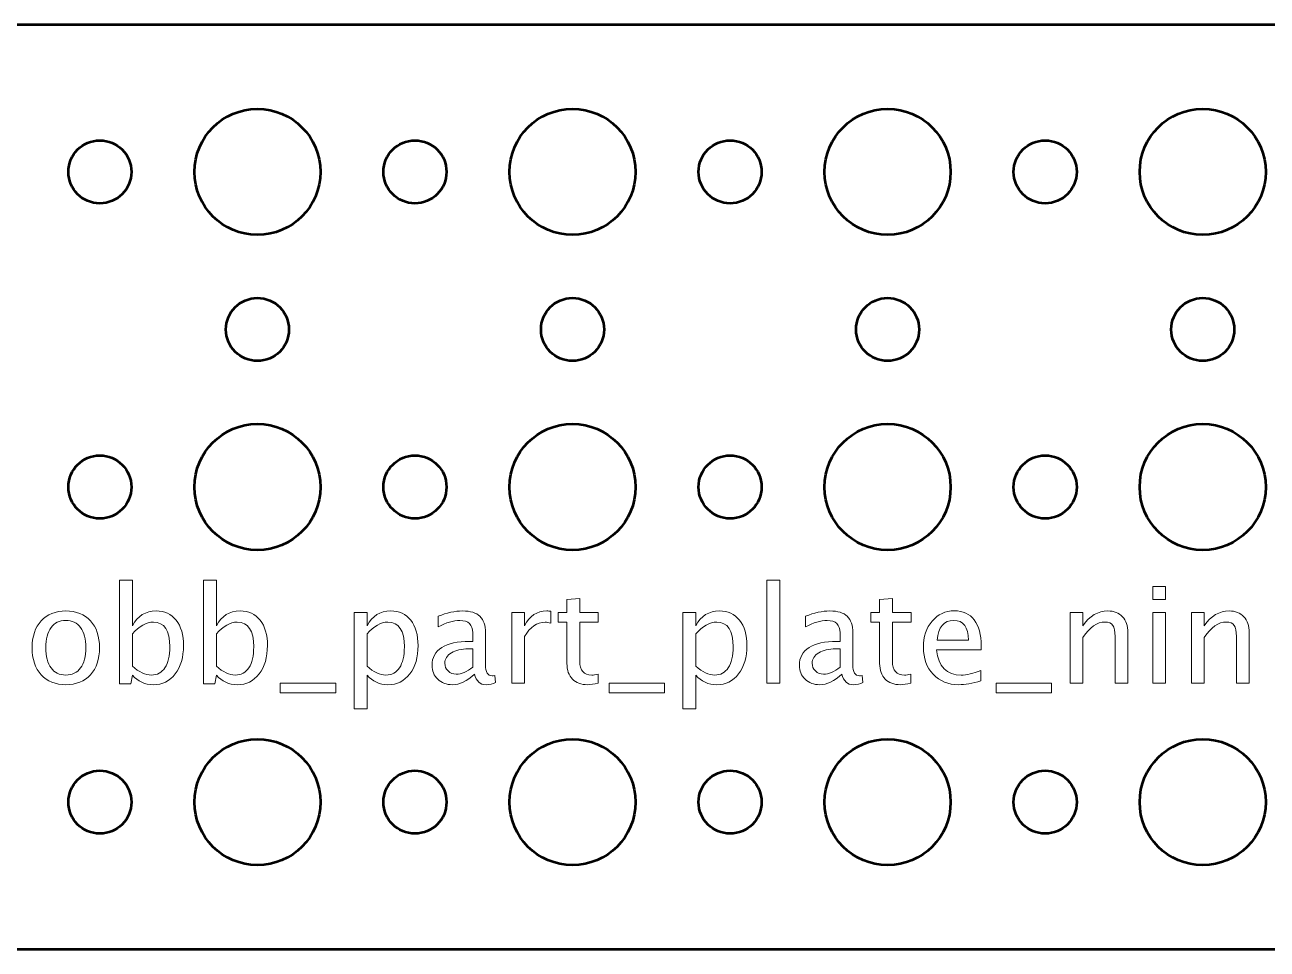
# Model space of a CAD drawing. Header units: centimetres. Extents: x -24.1 to 24.1, y -2.2 to 2.2.
# Drawn here: x -5.61 to 0.31, y -2.2 to 2.2 of the extents above; entities that cross this region are included whole.
import ezdxf

# ---------------------------------------------------------------- set-up
doc = ezdxf.new("R2010")
doc.units = ezdxf.units.CM
doc.header["$MEASUREMENT"] = 0
doc.layers.add('Layer 1', color=7, linetype='Continuous')

msp = doc.modelspace()

# ---------------------------------------------------------------- linework, layer by layer
at = {"layer": 'Layer 1', "lineweight": 53}
for centre, major_axis in [((-4.49999, 1.49999), (0, 0.30001)), ((-2.99999, 1.49999), (0, 0.30001)), ((-1.49999, 1.49999), (0, 0.30001)), ((0.00001, 1.49999), (0, 0.30001)), ((-5.25, 1.5), (0, 0.15)), ((-3.75, 1.5), (0, 0.15)), ((-2.25, 1.5), (0, 0.15)), ((-0.75, 1.5), (0, 0.15)), ((-4.5, 0.75), (0, 0.15)), ((-3, 0.75), (0, 0.15)), ((-1.5, 0.75), (0, 0.15)), ((0, 0.75), (0, 0.15)), ((-4.49999, -0.00001), (0, 0.30001)), ((-2.99999, -0.00001), (0, 0.30001)), ((-1.49999, -0.00001), (0, 0.30001)), ((0.00001, -0.00001), (0, 0.30001)), ((-5.25, 0), (0, 0.15)), ((-3.75, 0), (0, 0.15)), ((-2.25, 0), (0, 0.15)), ((-0.75, 0), (0, 0.15)), ((-4.49999, -1.50001), (0, 0.30001)), ((-2.99999, -1.50001), (0, 0.30001)), ((-1.49999, -1.50001), (0, 0.30001)), ((0.00001, -1.50001), (0, 0.30001)), ((-5.25, -1.5), (0, 0.15)), ((-3.75, -1.5), (0, 0.15)), ((-2.25, -1.5), (0, 0.15)), ((-0.75, -1.5), (0, 0.15))]:
    msp.add_ellipse(centre, major_axis=major_axis, ratio=1, dxfattribs=at)
msp.add_open_spline([(-23.95, -1.7), (-23.95, -1.7), (-23.95, 1.7), (-23.95, 1.7), (-23.95, 1.7), (-23.95, 1.97614), (-23.72614, 2.2), (-23.45, 2.2), (-23.45, 2.2), (-23.45, 2.2), (23.45, 2.2), (23.45, 2.2), (23.45, 2.2), (23.72614, 2.2), (23.95, 1.97614), (23.95, 1.7), (23.95, 1.7), (23.95, 1.7), (23.95, -1.7), (23.95, -1.7), (23.95, -1.7), (23.95, -1.97614), (23.72614, -2.2), (23.45, -2.2), (23.45, -2.2), (23.45, -2.2), (-23.45, -2.2), (-23.45, -2.2), (-23.45, -2.2), (-23.72614, -2.2), (-23.95, -1.97614), (-23.95, -1.7)], degree=3, knots=[0, 0, 0, 0, 0.1111111, 0.1111111, 0.1111111, 0.1111111, 0.2222222, 0.2222222, 0.2222222, 0.2222222, 0.3333333, 0.3333333, 0.3333333, 0.3333333, 0.4444444, 0.4444444, 0.4444444, 0.4444444, 0.5555556, 0.5555556, 0.5555556, 0.5555556, 0.6666667, 0.6666667, 0.6666667, 0.6666667, 0.7777778, 0.7777778, 0.7777778, 0.7777778, 1, 1, 1, 1], dxfattribs=at)
at = {"layer": 'Layer 1', "color": 5, "lineweight": 9}
for points, knots in [([(-5.15605, -0.93733), (-5.15605, -0.93733), (-5.15605, -0.44393), (-5.15605, -0.44393), (-5.15605, -0.44393), (-5.15605, -0.44393), (-5.09509, -0.44393), (-5.09509, -0.44393), (-5.09509, -0.44393), (-5.09509, -0.44393), (-5.09509, -0.66058), (-5.09509, -0.66058), (-5.09509, -0.66058), (-5.07011, -0.61348), (-5.03254, -0.58998), (-4.98248, -0.58998), (-4.98248, -0.58998), (-4.94195, -0.58998), (-4.91009, -0.6047), (-4.88681, -0.63422), (-4.88681, -0.63422), (-4.86353, -0.66375), (-4.85188, -0.70407), (-4.85188, -0.75519), (-4.85188, -0.75519), (-4.85188, -0.81086), (-4.86511, -0.85584), (-4.89147, -0.88992), (-4.89147, -0.88992), (-4.91782, -0.9241), (-4.95253, -0.94114), (-4.9955, -0.94114), (-4.9955, -0.94114), (-5.0354, -0.94114), (-5.06863, -0.9259), (-5.09509, -0.89531), (-5.09509, -0.89531), (-5.09509, -0.89531), (-5.1025, -0.93733), (-5.1025, -0.93733), (-5.1025, -0.93733), (-5.1025, -0.93733), (-5.15605, -0.93733), (-5.15605, -0.93733)], [0, 0, 0, 0, 0.0833333, 0.0833333, 0.0833333, 0.0833333, 0.1666667, 0.1666667, 0.1666667, 0.1666667, 0.25, 0.25, 0.25, 0.25, 0.3333333, 0.3333333, 0.3333333, 0.3333333, 0.4166667, 0.4166667, 0.4166667, 0.4166667, 0.5, 0.5, 0.5, 0.5, 0.5833333, 0.5833333, 0.5833333, 0.5833333, 0.6666667, 0.6666667, 0.6666667, 0.6666667, 0.75, 0.75, 0.75, 0.75, 0.8333333, 0.8333333, 0.8333333, 0.8333333, 1, 1, 1, 1]), ([(-4.75642, -0.93733), (-4.75642, -0.93733), (-4.75642, -0.44393), (-4.75642, -0.44393), (-4.75642, -0.44393), (-4.75642, -0.44393), (-4.69546, -0.44393), (-4.69546, -0.44393), (-4.69546, -0.44393), (-4.69546, -0.44393), (-4.69546, -0.66058), (-4.69546, -0.66058), (-4.69546, -0.66058), (-4.67048, -0.61348), (-4.63291, -0.58998), (-4.58285, -0.58998), (-4.58285, -0.58998), (-4.54232, -0.58998), (-4.51046, -0.6047), (-4.48718, -0.63422), (-4.48718, -0.63422), (-4.4639, -0.66375), (-4.45225, -0.70407), (-4.45225, -0.75519), (-4.45225, -0.75519), (-4.45225, -0.81086), (-4.46548, -0.85584), (-4.49184, -0.88992), (-4.49184, -0.88992), (-4.51819, -0.9241), (-4.5529, -0.94114), (-4.59587, -0.94114), (-4.59587, -0.94114), (-4.63577, -0.94114), (-4.669, -0.9259), (-4.69546, -0.89531), (-4.69546, -0.89531), (-4.69546, -0.89531), (-4.70287, -0.93733), (-4.70287, -0.93733), (-4.70287, -0.93733), (-4.70287, -0.93733), (-4.75642, -0.93733), (-4.75642, -0.93733)], [0, 0, 0, 0, 0.0833333, 0.0833333, 0.0833333, 0.0833333, 0.1666667, 0.1666667, 0.1666667, 0.1666667, 0.25, 0.25, 0.25, 0.25, 0.3333333, 0.3333333, 0.3333333, 0.3333333, 0.4166667, 0.4166667, 0.4166667, 0.4166667, 0.5, 0.5, 0.5, 0.5, 0.5833333, 0.5833333, 0.5833333, 0.5833333, 0.6666667, 0.6666667, 0.6666667, 0.6666667, 0.75, 0.75, 0.75, 0.75, 0.8333333, 0.8333333, 0.8333333, 0.8333333, 1, 1, 1, 1]), ([(-2.07459, -0.93352), (-2.07459, -0.93352), (-2.07459, -0.44393), (-2.07459, -0.44393), (-2.07459, -0.44393), (-2.07459, -0.44393), (-2.01363, -0.44393), (-2.01363, -0.44393), (-2.01363, -0.44393), (-2.01363, -0.44393), (-2.01363, -0.93352), (-2.01363, -0.93352), (-2.01363, -0.93352), (-2.01363, -0.93352), (-2.07459, -0.93352), (-2.07459, -0.93352)], [0, 0, 0, 0, 0.2, 0.2, 0.2, 0.2, 0.4, 0.4, 0.4, 0.4, 0.6, 0.6, 0.6, 0.6, 1, 1, 1, 1]), ([(-2.87871, -0.93341), (-2.89755, -0.9386), (-2.91396, -0.94114), (-2.92782, -0.94114), (-2.92782, -0.94114), (-2.95894, -0.94114), (-2.98317, -0.93225), (-3.00053, -0.91447), (-3.00053, -0.91447), (-3.01799, -0.89669), (-3.02667, -0.87203), (-3.02667, -0.84039), (-3.02667, -0.84039), (-3.02667, -0.84039), (-3.02667, -0.64269), (-3.02667, -0.64269), (-3.02667, -0.64269), (-3.02667, -0.64269), (-3.06879, -0.64269), (-3.06879, -0.64269), (-3.06879, -0.64269), (-3.06879, -0.64269), (-3.06879, -0.59697), (-3.06879, -0.59697), (-3.06879, -0.59697), (-3.06879, -0.59697), (-3.02667, -0.59697), (-3.02667, -0.59697), (-3.02667, -0.59697), (-3.02667, -0.59697), (-3.02667, -0.53612), (-3.02667, -0.53612), (-3.02667, -0.53612), (-3.02667, -0.53612), (-2.96571, -0.53029), (-2.96571, -0.53029), (-2.96571, -0.53029), (-2.96571, -0.53029), (-2.96571, -0.59697), (-2.96571, -0.59697), (-2.96571, -0.59697), (-2.96571, -0.59697), (-2.87744, -0.59697), (-2.87744, -0.59697), (-2.87744, -0.59697), (-2.87744, -0.59697), (-2.87744, -0.64269), (-2.87744, -0.64269), (-2.87744, -0.64269), (-2.87744, -0.64269), (-2.96571, -0.64269), (-2.96571, -0.64269), (-2.96571, -0.64269), (-2.96571, -0.64269), (-2.96571, -0.82938), (-2.96571, -0.82938), (-2.96571, -0.82938), (-2.96571, -0.87341), (-2.94655, -0.89542), (-2.90835, -0.89542), (-2.90835, -0.89542), (-2.9002, -0.89542), (-2.89036, -0.89404), (-2.87871, -0.8914), (-2.87871, -0.8914), (-2.87871, -0.8914), (-2.87871, -0.93341), (-2.87871, -0.93341)], [0, 0, 0, 0, 0.0555556, 0.0555556, 0.0555556, 0.0555556, 0.1111111, 0.1111111, 0.1111111, 0.1111111, 0.1666667, 0.1666667, 0.1666667, 0.1666667, 0.2222222, 0.2222222, 0.2222222, 0.2222222, 0.2777778, 0.2777778, 0.2777778, 0.2777778, 0.3333333, 0.3333333, 0.3333333, 0.3333333, 0.3888889, 0.3888889, 0.3888889, 0.3888889, 0.4444444, 0.4444444, 0.4444444, 0.4444444, 0.5, 0.5, 0.5, 0.5, 0.5555556, 0.5555556, 0.5555556, 0.5555556, 0.6111111, 0.6111111, 0.6111111, 0.6111111, 0.6666667, 0.6666667, 0.6666667, 0.6666667, 0.7222222, 0.7222222, 0.7222222, 0.7222222, 0.7777778, 0.7777778, 0.7777778, 0.7777778, 0.8333333, 0.8333333, 0.8333333, 0.8333333, 0.8888889, 0.8888889, 0.8888889, 0.8888889, 1, 1, 1, 1]), ([(-1.38994, -0.93341), (-1.40878, -0.9386), (-1.42519, -0.94114), (-1.43905, -0.94114), (-1.43905, -0.94114), (-1.47017, -0.94114), (-1.4944, -0.93225), (-1.51176, -0.91447), (-1.51176, -0.91447), (-1.52922, -0.89669), (-1.5379, -0.87203), (-1.5379, -0.84039), (-1.5379, -0.84039), (-1.5379, -0.84039), (-1.5379, -0.64269), (-1.5379, -0.64269), (-1.5379, -0.64269), (-1.5379, -0.64269), (-1.58002, -0.64269), (-1.58002, -0.64269), (-1.58002, -0.64269), (-1.58002, -0.64269), (-1.58002, -0.59697), (-1.58002, -0.59697), (-1.58002, -0.59697), (-1.58002, -0.59697), (-1.5379, -0.59697), (-1.5379, -0.59697), (-1.5379, -0.59697), (-1.5379, -0.59697), (-1.5379, -0.53612), (-1.5379, -0.53612), (-1.5379, -0.53612), (-1.5379, -0.53612), (-1.47694, -0.53029), (-1.47694, -0.53029), (-1.47694, -0.53029), (-1.47694, -0.53029), (-1.47694, -0.59697), (-1.47694, -0.59697), (-1.47694, -0.59697), (-1.47694, -0.59697), (-1.38867, -0.59697), (-1.38867, -0.59697), (-1.38867, -0.59697), (-1.38867, -0.59697), (-1.38867, -0.64269), (-1.38867, -0.64269), (-1.38867, -0.64269), (-1.38867, -0.64269), (-1.47694, -0.64269), (-1.47694, -0.64269), (-1.47694, -0.64269), (-1.47694, -0.64269), (-1.47694, -0.82938), (-1.47694, -0.82938), (-1.47694, -0.82938), (-1.47694, -0.87341), (-1.45778, -0.89542), (-1.41958, -0.89542), (-1.41958, -0.89542), (-1.41143, -0.89542), (-1.40159, -0.89404), (-1.38994, -0.8914), (-1.38994, -0.8914), (-1.38994, -0.8914), (-1.38994, -0.93341), (-1.38994, -0.93341)], [0, 0, 0, 0, 0.0555556, 0.0555556, 0.0555556, 0.0555556, 0.1111111, 0.1111111, 0.1111111, 0.1111111, 0.1666667, 0.1666667, 0.1666667, 0.1666667, 0.2222222, 0.2222222, 0.2222222, 0.2222222, 0.2777778, 0.2777778, 0.2777778, 0.2777778, 0.3333333, 0.3333333, 0.3333333, 0.3333333, 0.3888889, 0.3888889, 0.3888889, 0.3888889, 0.4444444, 0.4444444, 0.4444444, 0.4444444, 0.5, 0.5, 0.5, 0.5, 0.5555556, 0.5555556, 0.5555556, 0.5555556, 0.6111111, 0.6111111, 0.6111111, 0.6111111, 0.6666667, 0.6666667, 0.6666667, 0.6666667, 0.7222222, 0.7222222, 0.7222222, 0.7222222, 0.7777778, 0.7777778, 0.7777778, 0.7777778, 0.8333333, 0.8333333, 0.8333333, 0.8333333, 0.8888889, 0.8888889, 0.8888889, 0.8888889, 1, 1, 1, 1]), ([(-0.23753, -0.53537), (-0.23753, -0.53537), (-0.23753, -0.47441), (-0.23753, -0.47441), (-0.23753, -0.47441), (-0.23753, -0.47441), (-0.17657, -0.47441), (-0.17657, -0.47441), (-0.17657, -0.47441), (-0.17657, -0.47441), (-0.17657, -0.53537), (-0.17657, -0.53537), (-0.17657, -0.53537), (-0.17657, -0.53537), (-0.23753, -0.53537), (-0.23753, -0.53537)], [0, 0, 0, 0, 0.2, 0.2, 0.2, 0.2, 0.4, 0.4, 0.4, 0.4, 0.6, 0.6, 0.6, 0.6, 1, 1, 1, 1]), ([(-5.41216, -0.94114), (-5.46159, -0.94114), (-5.50075, -0.92537), (-5.52953, -0.89383), (-5.52953, -0.89383), (-5.55843, -0.86229), (-5.57282, -0.81943), (-5.57282, -0.76535), (-5.57282, -0.76535), (-5.57282, -0.71138), (-5.55843, -0.66862), (-5.52953, -0.63719), (-5.52953, -0.63719), (-5.50075, -0.60575), (-5.46159, -0.58998), (-5.41216, -0.58998), (-5.41216, -0.58998), (-5.36274, -0.58998), (-5.32358, -0.60575), (-5.2948, -0.63719), (-5.2948, -0.63719), (-5.2659, -0.66862), (-5.25151, -0.71138), (-5.25151, -0.76535), (-5.25151, -0.76535), (-5.25151, -0.81943), (-5.2659, -0.86229), (-5.2948, -0.89383), (-5.2948, -0.89383), (-5.32358, -0.92537), (-5.36274, -0.94114), (-5.41216, -0.94114)], [0, 0, 0, 0, 0.1111111, 0.1111111, 0.1111111, 0.1111111, 0.2222222, 0.2222222, 0.2222222, 0.2222222, 0.3333333, 0.3333333, 0.3333333, 0.3333333, 0.4444444, 0.4444444, 0.4444444, 0.4444444, 0.5555556, 0.5555556, 0.5555556, 0.5555556, 0.6666667, 0.6666667, 0.6666667, 0.6666667, 0.7777778, 0.7777778, 0.7777778, 0.7777778, 1, 1, 1, 1]), ([(-4.03929, -1.05608), (-4.03929, -1.05608), (-4.03929, -0.59697), (-4.03929, -0.59697), (-4.03929, -0.59697), (-4.03929, -0.59697), (-3.97833, -0.59697), (-3.97833, -0.59697), (-3.97833, -0.59697), (-3.97833, -0.59697), (-3.97833, -0.66058), (-3.97833, -0.66058), (-3.97833, -0.66058), (-3.95335, -0.61348), (-3.91578, -0.58998), (-3.86572, -0.58998), (-3.86572, -0.58998), (-3.82519, -0.58998), (-3.79333, -0.6047), (-3.77005, -0.63422), (-3.77005, -0.63422), (-3.74677, -0.66375), (-3.73512, -0.70407), (-3.73512, -0.75519), (-3.73512, -0.75519), (-3.73512, -0.81086), (-3.74835, -0.85584), (-3.77471, -0.88992), (-3.77471, -0.88992), (-3.80106, -0.9241), (-3.83577, -0.94114), (-3.87874, -0.94114), (-3.87874, -0.94114), (-3.91864, -0.94114), (-3.95187, -0.9259), (-3.97833, -0.89531), (-3.97833, -0.89531), (-3.97833, -0.89531), (-3.97833, -1.05608), (-3.97833, -1.05608), (-3.97833, -1.05608), (-3.97833, -1.05608), (-4.03929, -1.05608), (-4.03929, -1.05608)], [0, 0, 0, 0, 0.0833333, 0.0833333, 0.0833333, 0.0833333, 0.1666667, 0.1666667, 0.1666667, 0.1666667, 0.25, 0.25, 0.25, 0.25, 0.3333333, 0.3333333, 0.3333333, 0.3333333, 0.4166667, 0.4166667, 0.4166667, 0.4166667, 0.5, 0.5, 0.5, 0.5, 0.5833333, 0.5833333, 0.5833333, 0.5833333, 0.6666667, 0.6666667, 0.6666667, 0.6666667, 0.75, 0.75, 0.75, 0.75, 0.8333333, 0.8333333, 0.8333333, 0.8333333, 1, 1, 1, 1]), ([(-3.4662, -0.89066), (-3.50282, -0.92431), (-3.53806, -0.94114), (-3.57193, -0.94114), (-3.57193, -0.94114), (-3.59976, -0.94114), (-3.62294, -0.93246), (-3.64125, -0.915), (-3.64125, -0.915), (-3.65966, -0.89754), (-3.66887, -0.87552), (-3.66887, -0.84896), (-3.66887, -0.84896), (-3.66887, -0.81223), (-3.65342, -0.78398), (-3.62251, -0.76429), (-3.62251, -0.76429), (-3.59161, -0.74461), (-3.54727, -0.73476), (-3.48948, -0.73476), (-3.48948, -0.73476), (-3.48948, -0.73476), (-3.47519, -0.73476), (-3.47519, -0.73476), (-3.47519, -0.73476), (-3.47519, -0.73476), (-3.47519, -0.69423), (-3.47519, -0.69423), (-3.47519, -0.69423), (-3.47519, -0.65518), (-3.49551, -0.6357), (-3.53626, -0.6357), (-3.53626, -0.6357), (-3.5678, -0.6357), (-3.6023, -0.64565), (-3.63966, -0.66555), (-3.63966, -0.66555), (-3.63966, -0.66555), (-3.63966, -0.61538), (-3.63966, -0.61538), (-3.63966, -0.61538), (-3.5986, -0.59845), (-3.55986, -0.58998), (-3.52356, -0.58998), (-3.52356, -0.58998), (-3.4862, -0.58998), (-3.45858, -0.59845), (-3.4409, -0.61549), (-3.4409, -0.61549), (-3.42312, -0.63253), (-3.41423, -0.65878), (-3.41423, -0.69423), (-3.41423, -0.69423), (-3.41423, -0.69423), (-3.41423, -0.84631), (-3.41423, -0.84631), (-3.41423, -0.84631), (-3.41423, -0.88113), (-3.40355, -0.89859), (-3.38206, -0.89859), (-3.38206, -0.89859), (-3.37942, -0.89859), (-3.3755, -0.89817), (-3.37031, -0.89732), (-3.37031, -0.89732), (-3.37031, -0.89732), (-3.36597, -0.93119), (-3.36597, -0.93119), (-3.36597, -0.93119), (-3.37984, -0.93786), (-3.39508, -0.94114), (-3.4118, -0.94114), (-3.4118, -0.94114), (-3.44027, -0.94114), (-3.45837, -0.92431), (-3.4662, -0.89066)], [0, 0, 0, 0, 0.05, 0.05, 0.05, 0.05, 0.1, 0.1, 0.1, 0.1, 0.15, 0.15, 0.15, 0.15, 0.2, 0.2, 0.2, 0.2, 0.25, 0.25, 0.25, 0.25, 0.3, 0.3, 0.3, 0.3, 0.35, 0.35, 0.35, 0.35, 0.4, 0.4, 0.4, 0.4, 0.45, 0.45, 0.45, 0.45, 0.5, 0.5, 0.5, 0.5, 0.55, 0.55, 0.55, 0.55, 0.6, 0.6, 0.6, 0.6, 0.65, 0.65, 0.65, 0.65, 0.7, 0.7, 0.7, 0.7, 0.75, 0.75, 0.75, 0.75, 0.8, 0.8, 0.8, 0.8, 0.85, 0.85, 0.85, 0.85, 0.9, 0.9, 0.9, 0.9, 1, 1, 1, 1]), ([(-3.28903, -0.93352), (-3.28903, -0.93352), (-3.28903, -0.59697), (-3.28903, -0.59697), (-3.28903, -0.59697), (-3.28903, -0.59697), (-3.22807, -0.59697), (-3.22807, -0.59697), (-3.22807, -0.59697), (-3.22807, -0.59697), (-3.22807, -0.66058), (-3.22807, -0.66058), (-3.22807, -0.66058), (-3.20383, -0.61348), (-3.1687, -0.58998), (-3.12255, -0.58998), (-3.12255, -0.58998), (-3.11631, -0.58998), (-3.10975, -0.59051), (-3.10297, -0.59157), (-3.10297, -0.59157), (-3.10297, -0.59157), (-3.10297, -0.64862), (-3.10297, -0.64862), (-3.10297, -0.64862), (-3.11356, -0.64512), (-3.12287, -0.64332), (-3.13091, -0.64332), (-3.13091, -0.64332), (-3.16965, -0.64332), (-3.20203, -0.66618), (-3.22807, -0.71201), (-3.22807, -0.71201), (-3.22807, -0.71201), (-3.22807, -0.93352), (-3.22807, -0.93352), (-3.22807, -0.93352), (-3.22807, -0.93352), (-3.28903, -0.93352), (-3.28903, -0.93352)], [0, 0, 0, 0, 0.0909091, 0.0909091, 0.0909091, 0.0909091, 0.1818182, 0.1818182, 0.1818182, 0.1818182, 0.2727273, 0.2727273, 0.2727273, 0.2727273, 0.3636364, 0.3636364, 0.3636364, 0.3636364, 0.4545455, 0.4545455, 0.4545455, 0.4545455, 0.5454545, 0.5454545, 0.5454545, 0.5454545, 0.6363636, 0.6363636, 0.6363636, 0.6363636, 0.7272727, 0.7272727, 0.7272727, 0.7272727, 0.8181818, 0.8181818, 0.8181818, 0.8181818, 1, 1, 1, 1]), ([(-2.47422, -1.05608), (-2.47422, -1.05608), (-2.47422, -0.59697), (-2.47422, -0.59697), (-2.47422, -0.59697), (-2.47422, -0.59697), (-2.41326, -0.59697), (-2.41326, -0.59697), (-2.41326, -0.59697), (-2.41326, -0.59697), (-2.41326, -0.66058), (-2.41326, -0.66058), (-2.41326, -0.66058), (-2.38828, -0.61348), (-2.35071, -0.58998), (-2.30065, -0.58998), (-2.30065, -0.58998), (-2.26012, -0.58998), (-2.22826, -0.6047), (-2.20498, -0.63422), (-2.20498, -0.63422), (-2.1817, -0.66375), (-2.17005, -0.70407), (-2.17005, -0.75519), (-2.17005, -0.75519), (-2.17005, -0.81086), (-2.18328, -0.85584), (-2.20964, -0.88992), (-2.20964, -0.88992), (-2.23599, -0.9241), (-2.2707, -0.94114), (-2.31367, -0.94114), (-2.31367, -0.94114), (-2.35357, -0.94114), (-2.3868, -0.9259), (-2.41326, -0.89531), (-2.41326, -0.89531), (-2.41326, -0.89531), (-2.41326, -1.05608), (-2.41326, -1.05608), (-2.41326, -1.05608), (-2.41326, -1.05608), (-2.47422, -1.05608), (-2.47422, -1.05608)], [0, 0, 0, 0, 0.0833333, 0.0833333, 0.0833333, 0.0833333, 0.1666667, 0.1666667, 0.1666667, 0.1666667, 0.25, 0.25, 0.25, 0.25, 0.3333333, 0.3333333, 0.3333333, 0.3333333, 0.4166667, 0.4166667, 0.4166667, 0.4166667, 0.5, 0.5, 0.5, 0.5, 0.5833333, 0.5833333, 0.5833333, 0.5833333, 0.6666667, 0.6666667, 0.6666667, 0.6666667, 0.75, 0.75, 0.75, 0.75, 0.8333333, 0.8333333, 0.8333333, 0.8333333, 1, 1, 1, 1]), ([(-1.71761, -0.89066), (-1.75423, -0.92431), (-1.78947, -0.94114), (-1.82334, -0.94114), (-1.82334, -0.94114), (-1.85117, -0.94114), (-1.87435, -0.93246), (-1.89266, -0.915), (-1.89266, -0.915), (-1.91107, -0.89754), (-1.92028, -0.87552), (-1.92028, -0.84896), (-1.92028, -0.84896), (-1.92028, -0.81223), (-1.90483, -0.78398), (-1.87392, -0.76429), (-1.87392, -0.76429), (-1.84302, -0.74461), (-1.79868, -0.73476), (-1.74089, -0.73476), (-1.74089, -0.73476), (-1.74089, -0.73476), (-1.7266, -0.73476), (-1.7266, -0.73476), (-1.7266, -0.73476), (-1.7266, -0.73476), (-1.7266, -0.69423), (-1.7266, -0.69423), (-1.7266, -0.69423), (-1.7266, -0.65518), (-1.74692, -0.6357), (-1.78767, -0.6357), (-1.78767, -0.6357), (-1.81921, -0.6357), (-1.85371, -0.64565), (-1.89107, -0.66555), (-1.89107, -0.66555), (-1.89107, -0.66555), (-1.89107, -0.61538), (-1.89107, -0.61538), (-1.89107, -0.61538), (-1.85001, -0.59845), (-1.81127, -0.58998), (-1.77497, -0.58998), (-1.77497, -0.58998), (-1.73761, -0.58998), (-1.70999, -0.59845), (-1.69231, -0.61549), (-1.69231, -0.61549), (-1.67453, -0.63253), (-1.66564, -0.65878), (-1.66564, -0.69423), (-1.66564, -0.69423), (-1.66564, -0.69423), (-1.66564, -0.84631), (-1.66564, -0.84631), (-1.66564, -0.84631), (-1.66564, -0.88113), (-1.65496, -0.89859), (-1.63347, -0.89859), (-1.63347, -0.89859), (-1.63083, -0.89859), (-1.62691, -0.89817), (-1.62172, -0.89732), (-1.62172, -0.89732), (-1.62172, -0.89732), (-1.61738, -0.93119), (-1.61738, -0.93119), (-1.61738, -0.93119), (-1.63125, -0.93786), (-1.64649, -0.94114), (-1.66321, -0.94114), (-1.66321, -0.94114), (-1.69168, -0.94114), (-1.70978, -0.92431), (-1.71761, -0.89066)], [0, 0, 0, 0, 0.05, 0.05, 0.05, 0.05, 0.1, 0.1, 0.1, 0.1, 0.15, 0.15, 0.15, 0.15, 0.2, 0.2, 0.2, 0.2, 0.25, 0.25, 0.25, 0.25, 0.3, 0.3, 0.3, 0.3, 0.35, 0.35, 0.35, 0.35, 0.4, 0.4, 0.4, 0.4, 0.45, 0.45, 0.45, 0.45, 0.5, 0.5, 0.5, 0.5, 0.55, 0.55, 0.55, 0.55, 0.6, 0.6, 0.6, 0.6, 0.65, 0.65, 0.65, 0.65, 0.7, 0.7, 0.7, 0.7, 0.75, 0.75, 0.75, 0.75, 0.8, 0.8, 0.8, 0.8, 0.85, 0.85, 0.85, 0.85, 0.9, 0.9, 0.9, 0.9, 1, 1, 1, 1]), ([(-1.05593, -0.92272), (-1.09689, -0.935), (-1.13192, -0.94114), (-1.16113, -0.94114), (-1.16113, -0.94114), (-1.21098, -0.94114), (-1.25151, -0.92463), (-1.28274, -0.89172), (-1.28274, -0.89172), (-1.31396, -0.8588), (-1.32962, -0.81615), (-1.32962, -0.76366), (-1.32962, -0.76366), (-1.32962, -0.71275), (-1.31586, -0.67095), (-1.28824, -0.63824), (-1.28824, -0.63824), (-1.26062, -0.60565), (-1.22527, -0.58935), (-1.18219, -0.58935), (-1.18219, -0.58935), (-1.14145, -0.58935), (-1.10991, -0.60385), (-1.08768, -0.63285), (-1.08768, -0.63285), (-1.06546, -0.66185), (-1.05435, -0.70291), (-1.05435, -0.75614), (-1.05435, -0.75614), (-1.05435, -0.75614), (-1.05466, -0.77477), (-1.05466, -0.77477), (-1.05466, -0.77477), (-1.05466, -0.77477), (-1.26739, -0.77477), (-1.26739, -0.77477), (-1.26739, -0.77477), (-1.2585, -0.8552), (-1.21924, -0.89542), (-1.1497, -0.89542), (-1.1497, -0.89542), (-1.1242, -0.89542), (-1.09298, -0.88822), (-1.05593, -0.87383), (-1.05593, -0.87383), (-1.05593, -0.87383), (-1.05593, -0.92272), (-1.05593, -0.92272)], [0, 0, 0, 0, 0.0769231, 0.0769231, 0.0769231, 0.0769231, 0.1538462, 0.1538462, 0.1538462, 0.1538462, 0.2307692, 0.2307692, 0.2307692, 0.2307692, 0.3076923, 0.3076923, 0.3076923, 0.3076923, 0.3846154, 0.3846154, 0.3846154, 0.3846154, 0.4615385, 0.4615385, 0.4615385, 0.4615385, 0.5384615, 0.5384615, 0.5384615, 0.5384615, 0.6153846, 0.6153846, 0.6153846, 0.6153846, 0.6923077, 0.6923077, 0.6923077, 0.6923077, 0.7692308, 0.7692308, 0.7692308, 0.7692308, 0.8461538, 0.8461538, 0.8461538, 0.8461538, 1, 1, 1, 1]), ([(-0.63165, -0.93352), (-0.63165, -0.93352), (-0.63165, -0.59697), (-0.63165, -0.59697), (-0.63165, -0.59697), (-0.63165, -0.59697), (-0.57069, -0.59697), (-0.57069, -0.59697), (-0.57069, -0.59697), (-0.57069, -0.59697), (-0.57069, -0.66058), (-0.57069, -0.66058), (-0.57069, -0.66058), (-0.53841, -0.61348), (-0.49883, -0.58998), (-0.45205, -0.58998), (-0.45205, -0.58998), (-0.42263, -0.58998), (-0.39924, -0.59919), (-0.38199, -0.61771), (-0.38199, -0.61771), (-0.36474, -0.63613), (-0.35606, -0.661), (-0.35606, -0.69211), (-0.35606, -0.69211), (-0.35606, -0.69211), (-0.35606, -0.93352), (-0.35606, -0.93352), (-0.35606, -0.93352), (-0.35606, -0.93352), (-0.41702, -0.93352), (-0.41702, -0.93352), (-0.41702, -0.93352), (-0.41702, -0.93352), (-0.41702, -0.71201), (-0.41702, -0.71201), (-0.41702, -0.71201), (-0.41702, -0.68703), (-0.42072, -0.66925), (-0.42803, -0.65867), (-0.42803, -0.65867), (-0.43543, -0.64798), (-0.44761, -0.64269), (-0.46464, -0.64269), (-0.46464, -0.64269), (-0.50211, -0.64269), (-0.53746, -0.66714), (-0.57069, -0.71603), (-0.57069, -0.71603), (-0.57069, -0.71603), (-0.57069, -0.93352), (-0.57069, -0.93352), (-0.57069, -0.93352), (-0.57069, -0.93352), (-0.63165, -0.93352), (-0.63165, -0.93352)], [0, 0, 0, 0, 0.0666667, 0.0666667, 0.0666667, 0.0666667, 0.1333333, 0.1333333, 0.1333333, 0.1333333, 0.2, 0.2, 0.2, 0.2, 0.2666667, 0.2666667, 0.2666667, 0.2666667, 0.3333333, 0.3333333, 0.3333333, 0.3333333, 0.4, 0.4, 0.4, 0.4, 0.4666667, 0.4666667, 0.4666667, 0.4666667, 0.5333333, 0.5333333, 0.5333333, 0.5333333, 0.6, 0.6, 0.6, 0.6, 0.6666667, 0.6666667, 0.6666667, 0.6666667, 0.7333333, 0.7333333, 0.7333333, 0.7333333, 0.8, 0.8, 0.8, 0.8, 0.8666667, 0.8666667, 0.8666667, 0.8666667, 1, 1, 1, 1]), ([(-0.05401, -0.93352), (-0.05401, -0.93352), (-0.05401, -0.59697), (-0.05401, -0.59697), (-0.05401, -0.59697), (-0.05401, -0.59697), (0.00695, -0.59697), (0.00695, -0.59697), (0.00695, -0.59697), (0.00695, -0.59697), (0.00695, -0.66058), (0.00695, -0.66058), (0.00695, -0.66058), (0.03923, -0.61348), (0.07881, -0.58998), (0.12559, -0.58998), (0.12559, -0.58998), (0.15501, -0.58998), (0.1784, -0.59919), (0.19565, -0.61771), (0.19565, -0.61771), (0.2129, -0.63613), (0.22158, -0.661), (0.22158, -0.69211), (0.22158, -0.69211), (0.22158, -0.69211), (0.22158, -0.93352), (0.22158, -0.93352), (0.22158, -0.93352), (0.22158, -0.93352), (0.16062, -0.93352), (0.16062, -0.93352), (0.16062, -0.93352), (0.16062, -0.93352), (0.16062, -0.71201), (0.16062, -0.71201), (0.16062, -0.71201), (0.16062, -0.68703), (0.15692, -0.66925), (0.14961, -0.65867), (0.14961, -0.65867), (0.14221, -0.64798), (0.13003, -0.64269), (0.113, -0.64269), (0.113, -0.64269), (0.07553, -0.64269), (0.04018, -0.66714), (0.00695, -0.71603), (0.00695, -0.71603), (0.00695, -0.71603), (0.00695, -0.93352), (0.00695, -0.93352), (0.00695, -0.93352), (0.00695, -0.93352), (-0.05401, -0.93352), (-0.05401, -0.93352)], [0, 0, 0, 0, 0.0666667, 0.0666667, 0.0666667, 0.0666667, 0.1333333, 0.1333333, 0.1333333, 0.1333333, 0.2, 0.2, 0.2, 0.2, 0.2666667, 0.2666667, 0.2666667, 0.2666667, 0.3333333, 0.3333333, 0.3333333, 0.3333333, 0.4, 0.4, 0.4, 0.4, 0.4666667, 0.4666667, 0.4666667, 0.4666667, 0.5333333, 0.5333333, 0.5333333, 0.5333333, 0.6, 0.6, 0.6, 0.6, 0.6666667, 0.6666667, 0.6666667, 0.6666667, 0.7333333, 0.7333333, 0.7333333, 0.7333333, 0.8, 0.8, 0.8, 0.8, 0.8666667, 0.8666667, 0.8666667, 0.8666667, 1, 1, 1, 1]), ([(-5.41227, -0.89542), (-5.38211, -0.89542), (-5.35861, -0.8841), (-5.34189, -0.86134), (-5.34189, -0.86134), (-5.32528, -0.83869), (-5.31691, -0.80663), (-5.31691, -0.76535), (-5.31691, -0.76535), (-5.31691, -0.72418), (-5.32528, -0.69222), (-5.34189, -0.66957), (-5.34189, -0.66957), (-5.35861, -0.64703), (-5.38211, -0.6357), (-5.41227, -0.6357), (-5.41227, -0.6357), (-5.44254, -0.6357), (-5.46603, -0.64703), (-5.48254, -0.66957), (-5.48254, -0.66957), (-5.49916, -0.69222), (-5.50741, -0.72418), (-5.50741, -0.76535), (-5.50741, -0.76535), (-5.50741, -0.80663), (-5.49916, -0.83869), (-5.48254, -0.86134), (-5.48254, -0.86134), (-5.46603, -0.8841), (-5.44254, -0.89542), (-5.41227, -0.89542)], [0, 0, 0, 0, 0.1111111, 0.1111111, 0.1111111, 0.1111111, 0.2222222, 0.2222222, 0.2222222, 0.2222222, 0.3333333, 0.3333333, 0.3333333, 0.3333333, 0.4444444, 0.4444444, 0.4444444, 0.4444444, 0.5555556, 0.5555556, 0.5555556, 0.5555556, 0.6666667, 0.6666667, 0.6666667, 0.6666667, 0.7777778, 0.7777778, 0.7777778, 0.7777778, 1, 1, 1, 1]), ([(-5.09509, -0.8533), (-5.06366, -0.88134), (-5.03371, -0.89542), (-5.00524, -0.89542), (-5.00524, -0.89542), (-4.97719, -0.89542), (-4.9555, -0.88367), (-4.94026, -0.86028), (-4.94026, -0.86028), (-4.92491, -0.83689), (-4.91729, -0.80398), (-4.91729, -0.76143), (-4.91729, -0.76143), (-4.91729, -0.68269), (-4.94332, -0.64332), (-4.99539, -0.64332), (-4.99539, -0.64332), (-5.02947, -0.64332), (-5.0627, -0.66174), (-5.09509, -0.69868), (-5.09509, -0.69868), (-5.09509, -0.69868), (-5.09509, -0.8533), (-5.09509, -0.8533)], [0, 0, 0, 0, 0.1428571, 0.1428571, 0.1428571, 0.1428571, 0.2857143, 0.2857143, 0.2857143, 0.2857143, 0.4285714, 0.4285714, 0.4285714, 0.4285714, 0.5714286, 0.5714286, 0.5714286, 0.5714286, 0.7142857, 0.7142857, 0.7142857, 0.7142857, 1, 1, 1, 1]), ([(-4.69546, -0.8533), (-4.66403, -0.88134), (-4.63408, -0.89542), (-4.60561, -0.89542), (-4.60561, -0.89542), (-4.57756, -0.89542), (-4.55587, -0.88367), (-4.54063, -0.86028), (-4.54063, -0.86028), (-4.52528, -0.83689), (-4.51766, -0.80398), (-4.51766, -0.76143), (-4.51766, -0.76143), (-4.51766, -0.68269), (-4.54369, -0.64332), (-4.59576, -0.64332), (-4.59576, -0.64332), (-4.62984, -0.64332), (-4.66307, -0.66174), (-4.69546, -0.69868), (-4.69546, -0.69868), (-4.69546, -0.69868), (-4.69546, -0.8533), (-4.69546, -0.8533)], [0, 0, 0, 0, 0.1428571, 0.1428571, 0.1428571, 0.1428571, 0.2857143, 0.2857143, 0.2857143, 0.2857143, 0.4285714, 0.4285714, 0.4285714, 0.4285714, 0.5714286, 0.5714286, 0.5714286, 0.5714286, 0.7142857, 0.7142857, 0.7142857, 0.7142857, 1, 1, 1, 1]), ([(-3.97833, -0.8533), (-3.9469, -0.88134), (-3.91695, -0.89542), (-3.88848, -0.89542), (-3.88848, -0.89542), (-3.86043, -0.89542), (-3.83874, -0.88367), (-3.8235, -0.86028), (-3.8235, -0.86028), (-3.80815, -0.83689), (-3.80053, -0.80398), (-3.80053, -0.76143), (-3.80053, -0.76143), (-3.80053, -0.68269), (-3.82656, -0.64332), (-3.87863, -0.64332), (-3.87863, -0.64332), (-3.91271, -0.64332), (-3.94594, -0.66174), (-3.97833, -0.69868), (-3.97833, -0.69868), (-3.97833, -0.69868), (-3.97833, -0.8533), (-3.97833, -0.8533)], [0, 0, 0, 0, 0.1428571, 0.1428571, 0.1428571, 0.1428571, 0.2857143, 0.2857143, 0.2857143, 0.2857143, 0.4285714, 0.4285714, 0.4285714, 0.4285714, 0.5714286, 0.5714286, 0.5714286, 0.5714286, 0.7142857, 0.7142857, 0.7142857, 0.7142857, 1, 1, 1, 1]), ([(-2.41326, -0.8533), (-2.38183, -0.88134), (-2.35188, -0.89542), (-2.32341, -0.89542), (-2.32341, -0.89542), (-2.29536, -0.89542), (-2.27367, -0.88367), (-2.25843, -0.86028), (-2.25843, -0.86028), (-2.24308, -0.83689), (-2.23546, -0.80398), (-2.23546, -0.76143), (-2.23546, -0.76143), (-2.23546, -0.68269), (-2.26149, -0.64332), (-2.31356, -0.64332), (-2.31356, -0.64332), (-2.34764, -0.64332), (-2.38087, -0.66174), (-2.41326, -0.69868), (-2.41326, -0.69868), (-2.41326, -0.69868), (-2.41326, -0.8533), (-2.41326, -0.8533)], [0, 0, 0, 0, 0.1428571, 0.1428571, 0.1428571, 0.1428571, 0.2857143, 0.2857143, 0.2857143, 0.2857143, 0.4285714, 0.4285714, 0.4285714, 0.4285714, 0.5714286, 0.5714286, 0.5714286, 0.5714286, 0.7142857, 0.7142857, 0.7142857, 0.7142857, 1, 1, 1, 1]), ([(-1.26421, -0.72905), (-1.26421, -0.72905), (-1.11562, -0.72905), (-1.11562, -0.72905), (-1.11562, -0.72905), (-1.11562, -0.6664), (-1.13901, -0.63507), (-1.18569, -0.63507), (-1.18569, -0.63507), (-1.23268, -0.63507), (-1.25882, -0.6664), (-1.26421, -0.72905)], [0, 0, 0, 0, 0.25, 0.25, 0.25, 0.25, 0.5, 0.5, 0.5, 0.5, 1, 1, 1, 1]), ([(-0.23753, -0.93352), (-0.23753, -0.93352), (-0.23753, -0.59697), (-0.23753, -0.59697), (-0.23753, -0.59697), (-0.23753, -0.59697), (-0.17657, -0.59697), (-0.17657, -0.59697), (-0.17657, -0.59697), (-0.17657, -0.59697), (-0.17657, -0.93352), (-0.17657, -0.93352), (-0.17657, -0.93352), (-0.17657, -0.93352), (-0.23753, -0.93352), (-0.23753, -0.93352)], [0, 0, 0, 0, 0.2, 0.2, 0.2, 0.2, 0.4, 0.4, 0.4, 0.4, 0.6, 0.6, 0.6, 0.6, 1, 1, 1, 1]), ([(-3.47519, -0.85743), (-3.47519, -0.85743), (-3.47519, -0.77096), (-3.47519, -0.77096), (-3.47519, -0.77096), (-3.47519, -0.77096), (-3.49477, -0.77032), (-3.49477, -0.77032), (-3.49477, -0.77032), (-3.52864, -0.77032), (-3.55595, -0.77657), (-3.57679, -0.78906), (-3.57679, -0.78906), (-3.59754, -0.80165), (-3.60791, -0.81827), (-3.60791, -0.83901), (-3.60791, -0.83901), (-3.60791, -0.85351), (-3.60272, -0.86579), (-3.59246, -0.87584), (-3.59246, -0.87584), (-3.58209, -0.88589), (-3.56949, -0.89097), (-3.55457, -0.89097), (-3.55457, -0.89097), (-3.52917, -0.89097), (-3.50271, -0.87976), (-3.47519, -0.85743)], [0, 0, 0, 0, 0.125, 0.125, 0.125, 0.125, 0.25, 0.25, 0.25, 0.25, 0.375, 0.375, 0.375, 0.375, 0.5, 0.5, 0.5, 0.5, 0.625, 0.625, 0.625, 0.625, 0.75, 0.75, 0.75, 0.75, 1, 1, 1, 1]), ([(-1.7266, -0.85743), (-1.7266, -0.85743), (-1.7266, -0.77096), (-1.7266, -0.77096), (-1.7266, -0.77096), (-1.7266, -0.77096), (-1.74618, -0.77032), (-1.74618, -0.77032), (-1.74618, -0.77032), (-1.78005, -0.77032), (-1.80736, -0.77657), (-1.8282, -0.78906), (-1.8282, -0.78906), (-1.84895, -0.80165), (-1.85932, -0.81827), (-1.85932, -0.83901), (-1.85932, -0.83901), (-1.85932, -0.85351), (-1.85413, -0.86579), (-1.84387, -0.87584), (-1.84387, -0.87584), (-1.8335, -0.88589), (-1.8209, -0.89097), (-1.80598, -0.89097), (-1.80598, -0.89097), (-1.78058, -0.89097), (-1.75412, -0.87976), (-1.7266, -0.85743)], [0, 0, 0, 0, 0.125, 0.125, 0.125, 0.125, 0.25, 0.25, 0.25, 0.25, 0.375, 0.375, 0.375, 0.375, 0.5, 0.5, 0.5, 0.5, 0.625, 0.625, 0.625, 0.625, 0.75, 0.75, 0.75, 0.75, 1, 1, 1, 1]), ([(-4.39108, -0.97924), (-4.39108, -0.97924), (-4.39108, -0.93352), (-4.39108, -0.93352), (-4.39108, -0.93352), (-4.39108, -0.93352), (-4.12692, -0.93352), (-4.12692, -0.93352), (-4.12692, -0.93352), (-4.12692, -0.93352), (-4.12692, -0.97924), (-4.12692, -0.97924), (-4.12692, -0.97924), (-4.12692, -0.97924), (-4.39108, -0.97924), (-4.39108, -0.97924)], [0, 0, 0, 0, 0.2, 0.2, 0.2, 0.2, 0.4, 0.4, 0.4, 0.4, 0.6, 0.6, 0.6, 0.6, 1, 1, 1, 1]), ([(-2.82601, -0.97924), (-2.82601, -0.97924), (-2.82601, -0.93352), (-2.82601, -0.93352), (-2.82601, -0.93352), (-2.82601, -0.93352), (-2.56185, -0.93352), (-2.56185, -0.93352), (-2.56185, -0.93352), (-2.56185, -0.93352), (-2.56185, -0.97924), (-2.56185, -0.97924), (-2.56185, -0.97924), (-2.56185, -0.97924), (-2.82601, -0.97924), (-2.82601, -0.97924)], [0, 0, 0, 0, 0.2, 0.2, 0.2, 0.2, 0.4, 0.4, 0.4, 0.4, 0.6, 0.6, 0.6, 0.6, 1, 1, 1, 1]), ([(-0.98344, -0.97924), (-0.98344, -0.97924), (-0.98344, -0.93352), (-0.98344, -0.93352), (-0.98344, -0.93352), (-0.98344, -0.93352), (-0.71928, -0.93352), (-0.71928, -0.93352), (-0.71928, -0.93352), (-0.71928, -0.93352), (-0.71928, -0.97924), (-0.71928, -0.97924), (-0.71928, -0.97924), (-0.71928, -0.97924), (-0.98344, -0.97924), (-0.98344, -0.97924)], [0, 0, 0, 0, 0.2, 0.2, 0.2, 0.2, 0.4, 0.4, 0.4, 0.4, 0.6, 0.6, 0.6, 0.6, 1, 1, 1, 1])]:
    msp.add_open_spline(points, degree=3, knots=knots, dxfattribs=at)

doc.saveas('drawing.dxf')
